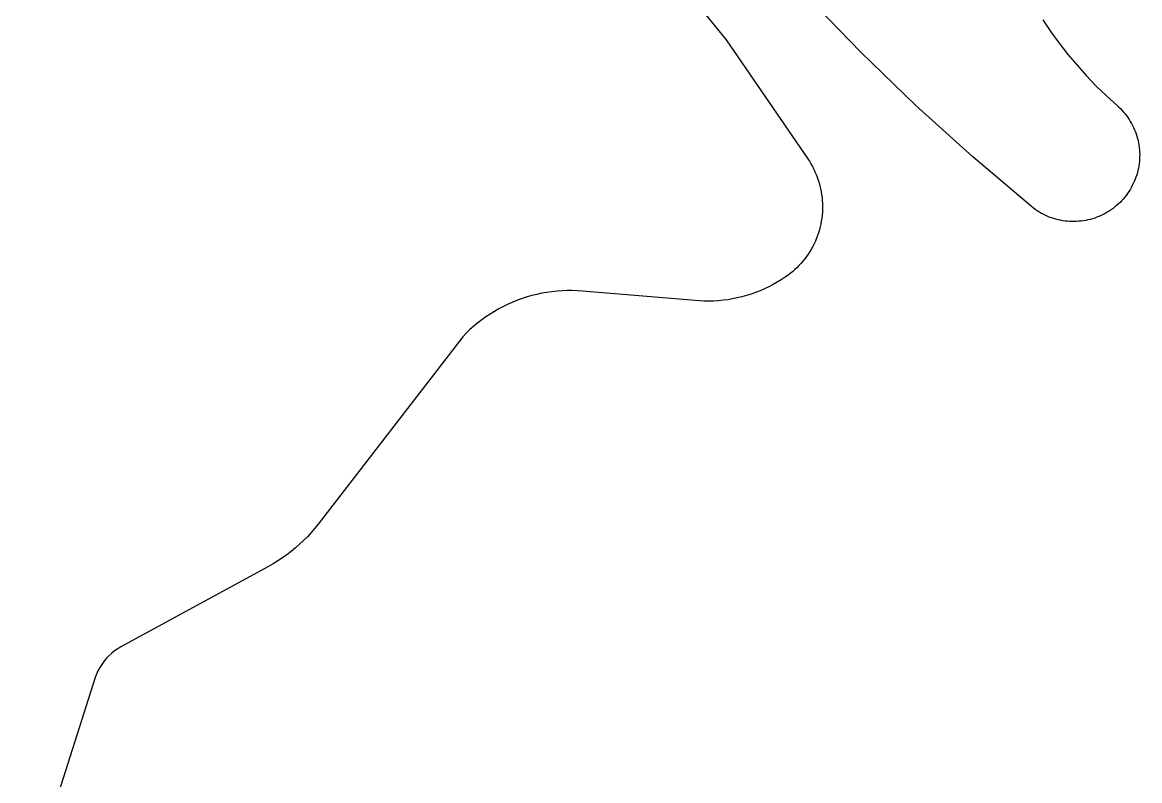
# Model space of a CAD drawing. Header units: millimetres. Extents: x 617751 to 636088, y 68402 to 77988.
# Drawn here: x 625717.7 to 625990.6, y 74991.2 to 75176.4 of the extents above; entities that cross this region are included whole.
import ezdxf

# ---------------------------------------------------------------- set-up
doc = ezdxf.new("R2010")
doc.units = ezdxf.units.MM
doc.header["$LTSCALE"] = 3
doc.header["$MEASUREMENT"] = 0
doc.layers.add('ALINHAMENTO PREDIAL', color=120, linetype='Continuous')

msp = doc.modelspace()

# ---------------------------------------------------------------- linework, layer by layer
at = {"layer": 'ALINHAMENTO PREDIAL'}
for points in [[(625824.13, 75252.57), (625889.66, 75172.17), (625909.56, 75143.07), (625909.95, 75142.46), (625910.33, 75141.84), (625910.69, 75141.21), (625911.02, 75140.57), (625911.33, 75139.91), (625911.62, 75139.24), (625911.89, 75138.57), (625912.13, 75137.88), (625912.34, 75137.19), (625912.53, 75136.49), (625912.7, 75135.78), (625912.84, 75135.07), (625912.96, 75134.35), (625913.05, 75133.63), (625913.12, 75132.91), (625913.16, 75132.18), (625913.18, 75131.46), (625913.17, 75130.73), (625913.14, 75130), (625913.08, 75129.28), (625912.99, 75128.56), (625912.88, 75127.84), (625912.75, 75127.13), (625912.59, 75126.42), (625912.4, 75125.72), (625912.19, 75125.02), (625911.96, 75124.33), (625911.7, 75123.65), (625911.42, 75122.98), (625911.12, 75122.32), (625910.79, 75121.68), (625910.44, 75121.04), (625910.07, 75120.41), (625909.68, 75119.8), (625909.26, 75119.21), (625908.83, 75118.63), (625908.37, 75118.06), (625907.9, 75117.51), (625907.41, 75116.98), (625906.89, 75116.46), (625906.36, 75115.96), (625905.82, 75115.48), (625905.26, 75115.03), (625904.68, 75114.59), (625904.08, 75114.17), (625903.1, 75113.53), (625902.1, 75112.92), (625901.08, 75112.35), (625900.04, 75111.81), (625898.98, 75111.31), (625897.9, 75110.84), (625896.81, 75110.42), (625895.71, 75110.03), (625894.59, 75109.68), (625893.46, 75109.36), (625892.32, 75109.09), (625891.18, 75108.86), (625890.02, 75108.66), (625888.86, 75108.51), (625887.69, 75108.39), (625886.53, 75108.32), (625885.35, 75108.29), (625884.18, 75108.29), (625883.01, 75108.34), (625854.54, 75110.75), (625853.3, 75110.83), (625852.05, 75110.87), (625850.8, 75110.87), (625849.56, 75110.83), (625848.32, 75110.74), (625847.08, 75110.61), (625845.84, 75110.44), (625844.62, 75110.22), (625843.4, 75109.96), (625842.19, 75109.66), (625840.99, 75109.32), (625839.8, 75108.94), (625838.63, 75108.51), (625837.48, 75108.05), (625836.34, 75107.55), (625835.21, 75107), (625834.11, 75106.42), (625833.03, 75105.81), (625831.97, 75105.15), (625830.93, 75104.46), (625829.92, 75103.73), (625828.93, 75102.97), (625827.97, 75102.18), (625827.04, 75101.35), (625826.14, 75100.49), (625825.27, 75099.6), (625789.94, 75053.8), (625789.1, 75052.76), (625788.23, 75051.74), (625787.33, 75050.76), (625786.39, 75049.81), (625785.42, 75048.89), (625784.41, 75048.01), (625783.38, 75047.16), (625782.32, 75046.35), (625781.23, 75045.58), (625780.11, 75044.84), (625778.97, 75044.15), (625777.81, 75043.49), (625741.78, 75023.81), (625740.99, 75023.34), (625740.24, 75022.83), (625739.52, 75022.26), (625738.85, 75021.65), (625738.21, 75021), (625737.63, 75020.3), (625737.09, 75019.57), (625736.6, 75018.8), (625736.16, 75018), (625735.77, 75017.17), (625735.45, 75016.32), (625717.69, 74960.21)], [(625824.13, 75252.57), (625889.66, 75172.17), (625909.56, 75143.07), (625909.95, 75142.46), (625910.33, 75141.84), (625910.69, 75141.21), (625911.02, 75140.57), (625911.33, 75139.91), (625911.62, 75139.24), (625911.89, 75138.57), (625912.13, 75137.88), (625912.34, 75137.19), (625912.53, 75136.49), (625912.7, 75135.78), (625912.84, 75135.07), (625912.96, 75134.35), (625913.05, 75133.63), (625913.12, 75132.91), (625913.16, 75132.18), (625913.18, 75131.46), (625913.17, 75130.73), (625913.14, 75130), (625913.08, 75129.28), (625912.99, 75128.56), (625912.88, 75127.84), (625912.75, 75127.13), (625912.59, 75126.42), (625912.4, 75125.72), (625912.19, 75125.02), (625911.96, 75124.33), (625911.7, 75123.65), (625911.42, 75122.98), (625911.12, 75122.32), (625910.79, 75121.68), (625910.44, 75121.04), (625910.07, 75120.41), (625909.68, 75119.8), (625909.26, 75119.21), (625908.83, 75118.63), (625908.37, 75118.06), (625907.9, 75117.51), (625907.41, 75116.98), (625906.89, 75116.46), (625906.36, 75115.96), (625905.82, 75115.48), (625905.26, 75115.03), (625904.68, 75114.59), (625904.08, 75114.17), (625903.1, 75113.53), (625902.1, 75112.92), (625901.08, 75112.35), (625900.04, 75111.81), (625898.98, 75111.31), (625897.9, 75110.84), (625896.81, 75110.42), (625895.71, 75110.03), (625894.59, 75109.68), (625893.46, 75109.36), (625892.32, 75109.09), (625891.18, 75108.86), (625890.02, 75108.66), (625888.86, 75108.51), (625887.69, 75108.39), (625886.53, 75108.32), (625885.35, 75108.29), (625884.18, 75108.29), (625883.01, 75108.34), (625854.54, 75110.75), (625853.3, 75110.83), (625852.05, 75110.87), (625850.8, 75110.87), (625849.56, 75110.83), (625848.32, 75110.74), (625847.08, 75110.61), (625845.84, 75110.44), (625844.62, 75110.22), (625843.4, 75109.96), (625842.19, 75109.66), (625840.99, 75109.32), (625839.8, 75108.94), (625838.63, 75108.51), (625837.48, 75108.05), (625836.34, 75107.55), (625835.21, 75107), (625834.11, 75106.42), (625833.03, 75105.81), (625831.97, 75105.15), (625830.93, 75104.46), (625829.92, 75103.73), (625828.93, 75102.97), (625827.97, 75102.18), (625827.04, 75101.35), (625826.14, 75100.49), (625825.27, 75099.6), (625789.94, 75053.8), (625789.1, 75052.76), (625788.23, 75051.74), (625787.33, 75050.76), (625786.39, 75049.81), (625785.42, 75048.89), (625784.41, 75048.01), (625783.38, 75047.16), (625782.32, 75046.35), (625781.23, 75045.58), (625780.11, 75044.84), (625778.97, 75044.15), (625777.81, 75043.49), (625741.78, 75023.81), (625740.99, 75023.34), (625740.24, 75022.83), (625739.52, 75022.26), (625738.85, 75021.65), (625738.21, 75021), (625737.63, 75020.3), (625737.09, 75019.57), (625736.6, 75018.8), (625736.16, 75018), (625735.77, 75017.17), (625735.45, 75016.32), (625717.69, 74960.21)], [(625824.13, 75252.57), (625889.66, 75172.17), (625909.56, 75143.07), (625909.95, 75142.46), (625910.33, 75141.84), (625910.69, 75141.21), (625911.02, 75140.57), (625911.33, 75139.91), (625911.62, 75139.24), (625911.89, 75138.57), (625912.13, 75137.88), (625912.34, 75137.19), (625912.53, 75136.49), (625912.7, 75135.78), (625912.84, 75135.07), (625912.96, 75134.35), (625913.05, 75133.63), (625913.12, 75132.91), (625913.16, 75132.18), (625913.18, 75131.46), (625913.17, 75130.73), (625913.14, 75130), (625913.08, 75129.28), (625912.99, 75128.56), (625912.88, 75127.84), (625912.75, 75127.13), (625912.59, 75126.42), (625912.4, 75125.72), (625912.19, 75125.02), (625911.96, 75124.33), (625911.7, 75123.65), (625911.42, 75122.98), (625911.12, 75122.32), (625910.79, 75121.68), (625910.44, 75121.04), (625910.07, 75120.41), (625909.68, 75119.8), (625909.26, 75119.21), (625908.83, 75118.63), (625908.37, 75118.06), (625907.9, 75117.51), (625907.41, 75116.98), (625906.89, 75116.46), (625906.36, 75115.96), (625905.82, 75115.48), (625905.26, 75115.03), (625904.68, 75114.59), (625904.08, 75114.17), (625903.1, 75113.53), (625902.1, 75112.92), (625901.08, 75112.35), (625900.04, 75111.81), (625898.98, 75111.31), (625897.9, 75110.84), (625896.81, 75110.42), (625895.71, 75110.03), (625894.59, 75109.68), (625893.46, 75109.36), (625892.32, 75109.09), (625891.18, 75108.86), (625890.02, 75108.66), (625888.86, 75108.51), (625887.69, 75108.39), (625886.53, 75108.32), (625885.35, 75108.29), (625884.18, 75108.29), (625883.01, 75108.34), (625854.54, 75110.75), (625853.3, 75110.83), (625852.05, 75110.87), (625850.8, 75110.87), (625849.56, 75110.83), (625848.32, 75110.74), (625847.08, 75110.61), (625845.84, 75110.44), (625844.62, 75110.22), (625843.4, 75109.96), (625842.19, 75109.66), (625840.99, 75109.32), (625839.8, 75108.94), (625838.63, 75108.51), (625837.48, 75108.05), (625836.34, 75107.55), (625835.21, 75107), (625834.11, 75106.42), (625833.03, 75105.81), (625831.97, 75105.15), (625830.93, 75104.46), (625829.92, 75103.73), (625828.93, 75102.97), (625827.97, 75102.18), (625827.04, 75101.35), (625826.14, 75100.49), (625825.27, 75099.6), (625789.94, 75053.8), (625789.1, 75052.76), (625788.23, 75051.74), (625787.33, 75050.76), (625786.39, 75049.81), (625785.42, 75048.89), (625784.41, 75048.01), (625783.38, 75047.16), (625782.32, 75046.35), (625781.23, 75045.58), (625780.11, 75044.84), (625778.97, 75044.15), (625777.81, 75043.49), (625741.78, 75023.81), (625740.99, 75023.34), (625740.24, 75022.83), (625739.52, 75022.26), (625738.85, 75021.65), (625738.21, 75021), (625737.63, 75020.3), (625737.09, 75019.57), (625736.6, 75018.8), (625736.16, 75018), (625735.77, 75017.17), (625735.45, 75016.32), (625717.69, 74960.21)], [(625824.13, 75252.57), (625889.66, 75172.17), (625909.56, 75143.07), (625909.95, 75142.46), (625910.33, 75141.84), (625910.69, 75141.21), (625911.02, 75140.57), (625911.33, 75139.91), (625911.62, 75139.24), (625911.89, 75138.57), (625912.13, 75137.88), (625912.34, 75137.19), (625912.53, 75136.49), (625912.7, 75135.78), (625912.84, 75135.07), (625912.96, 75134.35), (625913.05, 75133.63), (625913.12, 75132.91), (625913.16, 75132.18), (625913.18, 75131.46), (625913.17, 75130.73), (625913.14, 75130), (625913.08, 75129.28), (625912.99, 75128.56), (625912.88, 75127.84), (625912.75, 75127.13), (625912.59, 75126.42), (625912.4, 75125.72), (625912.19, 75125.02), (625911.96, 75124.33), (625911.7, 75123.65), (625911.42, 75122.98), (625911.12, 75122.32), (625910.79, 75121.68), (625910.44, 75121.04), (625910.07, 75120.41), (625909.68, 75119.8), (625909.26, 75119.21), (625908.83, 75118.63), (625908.37, 75118.06), (625907.9, 75117.51), (625907.41, 75116.98), (625906.89, 75116.46), (625906.36, 75115.96), (625905.82, 75115.48), (625905.26, 75115.03), (625904.68, 75114.59), (625904.08, 75114.17), (625903.1, 75113.53), (625902.1, 75112.92), (625901.08, 75112.35), (625900.04, 75111.81), (625898.98, 75111.31), (625897.9, 75110.84), (625896.81, 75110.42), (625895.71, 75110.03), (625894.59, 75109.68), (625893.46, 75109.36), (625892.32, 75109.09), (625891.18, 75108.86), (625890.02, 75108.66), (625888.86, 75108.51), (625887.69, 75108.39), (625886.53, 75108.32), (625885.35, 75108.29), (625884.18, 75108.29), (625883.01, 75108.34), (625854.54, 75110.75), (625853.3, 75110.83), (625852.05, 75110.87), (625850.8, 75110.87), (625849.56, 75110.83), (625848.32, 75110.74), (625847.08, 75110.61), (625845.84, 75110.44), (625844.62, 75110.22), (625843.4, 75109.96), (625842.19, 75109.66), (625840.99, 75109.32), (625839.8, 75108.94), (625838.63, 75108.51), (625837.48, 75108.05), (625836.34, 75107.55), (625835.21, 75107), (625834.11, 75106.42), (625833.03, 75105.81), (625831.97, 75105.15), (625830.93, 75104.46), (625829.92, 75103.73), (625828.93, 75102.97), (625827.97, 75102.18), (625827.04, 75101.35), (625826.14, 75100.49), (625825.27, 75099.6), (625789.94, 75053.8), (625789.1, 75052.76), (625788.23, 75051.74), (625787.33, 75050.76), (625786.39, 75049.81), (625785.42, 75048.89), (625784.41, 75048.01), (625783.38, 75047.16), (625782.32, 75046.35), (625781.23, 75045.58), (625780.11, 75044.84), (625778.97, 75044.15), (625777.81, 75043.49), (625741.78, 75023.81), (625740.99, 75023.34), (625740.24, 75022.83), (625739.52, 75022.26), (625738.85, 75021.65), (625738.21, 75021), (625737.63, 75020.3), (625737.09, 75019.57), (625736.6, 75018.8), (625736.16, 75018), (625735.77, 75017.17), (625735.45, 75016.32), (625717.69, 74960.21)], [(625824.13, 75252.57), (625889.66, 75172.17), (625909.56, 75143.07), (625909.95, 75142.46), (625910.33, 75141.84), (625910.69, 75141.21), (625911.02, 75140.57), (625911.33, 75139.91), (625911.62, 75139.24), (625911.89, 75138.57), (625912.13, 75137.88), (625912.34, 75137.19), (625912.53, 75136.49), (625912.7, 75135.78), (625912.84, 75135.07), (625912.96, 75134.35), (625913.05, 75133.63), (625913.12, 75132.91), (625913.16, 75132.18), (625913.18, 75131.46), (625913.17, 75130.73), (625913.14, 75130), (625913.08, 75129.28), (625912.99, 75128.56), (625912.88, 75127.84), (625912.75, 75127.13), (625912.59, 75126.42), (625912.4, 75125.72), (625912.19, 75125.02), (625911.96, 75124.33), (625911.7, 75123.65), (625911.42, 75122.98), (625911.12, 75122.32), (625910.79, 75121.68), (625910.44, 75121.04), (625910.07, 75120.41), (625909.68, 75119.8), (625909.26, 75119.21), (625908.83, 75118.63), (625908.37, 75118.06), (625907.9, 75117.51), (625907.41, 75116.98), (625906.89, 75116.46), (625906.36, 75115.96), (625905.82, 75115.48), (625905.26, 75115.03), (625904.68, 75114.59), (625904.08, 75114.17), (625903.1, 75113.53), (625902.1, 75112.92), (625901.08, 75112.35), (625900.04, 75111.81), (625898.98, 75111.31), (625897.9, 75110.84), (625896.81, 75110.42), (625895.71, 75110.03), (625894.59, 75109.68), (625893.46, 75109.36), (625892.32, 75109.09), (625891.18, 75108.86), (625890.02, 75108.66), (625888.86, 75108.51), (625887.69, 75108.39), (625886.53, 75108.32), (625885.35, 75108.29), (625884.18, 75108.29), (625883.01, 75108.34), (625854.54, 75110.75), (625853.3, 75110.83), (625852.05, 75110.87), (625850.8, 75110.87), (625849.56, 75110.83), (625848.32, 75110.74), (625847.08, 75110.61), (625845.84, 75110.44), (625844.62, 75110.22), (625843.4, 75109.96), (625842.19, 75109.66), (625840.99, 75109.32), (625839.8, 75108.94), (625838.63, 75108.51), (625837.48, 75108.05), (625836.34, 75107.55), (625835.21, 75107), (625834.11, 75106.42), (625833.03, 75105.81), (625831.97, 75105.15), (625830.93, 75104.46), (625829.92, 75103.73), (625828.93, 75102.97), (625827.97, 75102.18), (625827.04, 75101.35), (625826.14, 75100.49), (625825.27, 75099.6), (625789.94, 75053.8), (625789.1, 75052.76), (625788.23, 75051.74), (625787.33, 75050.76), (625786.39, 75049.81), (625785.42, 75048.89), (625784.41, 75048.01), (625783.38, 75047.16), (625782.32, 75046.35), (625781.23, 75045.58), (625780.11, 75044.84), (625778.97, 75044.15), (625777.81, 75043.49), (625741.78, 75023.81), (625740.99, 75023.34), (625740.24, 75022.83), (625739.52, 75022.26), (625738.85, 75021.65), (625738.21, 75021), (625737.63, 75020.3), (625737.09, 75019.57), (625736.6, 75018.8), (625736.16, 75018), (625735.77, 75017.17), (625735.45, 75016.32), (625717.69, 74960.21)], [(625824.13, 75252.57), (625889.66, 75172.17), (625909.56, 75143.07), (625909.95, 75142.46), (625910.33, 75141.84), (625910.69, 75141.21), (625911.02, 75140.57), (625911.33, 75139.91), (625911.62, 75139.24), (625911.89, 75138.57), (625912.13, 75137.88), (625912.34, 75137.19), (625912.53, 75136.49), (625912.7, 75135.78), (625912.84, 75135.07), (625912.96, 75134.35), (625913.05, 75133.63), (625913.12, 75132.91), (625913.16, 75132.18), (625913.18, 75131.46), (625913.17, 75130.73), (625913.14, 75130), (625913.08, 75129.28), (625912.99, 75128.56), (625912.88, 75127.84), (625912.75, 75127.13), (625912.59, 75126.42), (625912.4, 75125.72), (625912.19, 75125.02), (625911.96, 75124.33), (625911.7, 75123.65), (625911.42, 75122.98), (625911.12, 75122.32), (625910.79, 75121.68), (625910.44, 75121.04), (625910.07, 75120.41), (625909.68, 75119.8), (625909.26, 75119.21), (625908.83, 75118.63), (625908.37, 75118.06), (625907.9, 75117.51), (625907.41, 75116.98), (625906.89, 75116.46), (625906.36, 75115.96), (625905.82, 75115.48), (625905.26, 75115.03), (625904.68, 75114.59), (625904.08, 75114.17), (625903.1, 75113.53), (625902.1, 75112.92), (625901.08, 75112.35), (625900.04, 75111.81), (625898.98, 75111.31), (625897.9, 75110.84), (625896.81, 75110.42), (625895.71, 75110.03), (625894.59, 75109.68), (625893.46, 75109.36), (625892.32, 75109.09), (625891.18, 75108.86), (625890.02, 75108.66), (625888.86, 75108.51), (625887.69, 75108.39), (625886.53, 75108.32), (625885.35, 75108.29), (625884.18, 75108.29), (625883.01, 75108.34), (625854.54, 75110.75), (625853.3, 75110.83), (625852.05, 75110.87), (625850.8, 75110.87), (625849.56, 75110.83), (625848.32, 75110.74), (625847.08, 75110.61), (625845.84, 75110.44), (625844.62, 75110.22), (625843.4, 75109.96), (625842.19, 75109.66), (625840.99, 75109.32), (625839.8, 75108.94), (625838.63, 75108.51), (625837.48, 75108.05), (625836.34, 75107.55), (625835.21, 75107), (625834.11, 75106.42), (625833.03, 75105.81), (625831.97, 75105.15), (625830.93, 75104.46), (625829.92, 75103.73), (625828.93, 75102.97), (625827.97, 75102.18), (625827.04, 75101.35), (625826.14, 75100.49), (625825.27, 75099.6), (625789.94, 75053.8), (625789.1, 75052.76), (625788.23, 75051.74), (625787.33, 75050.76), (625786.39, 75049.81), (625785.42, 75048.89), (625784.41, 75048.01), (625783.38, 75047.16), (625782.32, 75046.35), (625781.23, 75045.58), (625780.11, 75044.84), (625778.97, 75044.15), (625777.81, 75043.49), (625741.78, 75023.81), (625740.99, 75023.34), (625740.24, 75022.83), (625739.52, 75022.26), (625738.85, 75021.65), (625738.21, 75021), (625737.63, 75020.3), (625737.09, 75019.57), (625736.6, 75018.8), (625736.16, 75018), (625735.77, 75017.17), (625735.45, 75016.32), (625717.69, 74960.21)], [(625967.03, 75177), (625968.97, 75174.12), (625971, 75171.32), (625973.13, 75168.58), (625975.35, 75165.92), (625977.66, 75163.34), (625980.06, 75160.84), (625982.55, 75158.43), (625985.12, 75156.1), (625985.54, 75155.72), (625985.94, 75155.33), (625986.33, 75154.92), (625986.71, 75154.5), (625987.07, 75154.07), (625987.42, 75153.62), (625987.75, 75153.16), (625988.07, 75152.69), (625988.36, 75152.21), (625988.64, 75151.72), (625988.91, 75151.22), (625989.15, 75150.71), (625989.38, 75150.19), (625989.59, 75149.67), (625989.78, 75149.14), (625989.96, 75148.6), (625990.11, 75148.06), (625990.25, 75147.51), (625990.36, 75146.95), (625990.46, 75146.4), (625990.53, 75145.84), (625990.59, 75145.27), (625990.63, 75144.71), (625990.65, 75144.14), (625990.64, 75143.58), (625990.62, 75143.01), (625990.58, 75142.45), (625990.52, 75141.89), (625990.44, 75141.33), (625990.34, 75140.77), (625990.22, 75140.22), (625990.08, 75139.67), (625989.92, 75139.13), (625989.74, 75138.59), (625989.55, 75138.06), (625989.33, 75137.54), (625989.1, 75137.02), (625988.85, 75136.52), (625988.58, 75136.02), (625988.3, 75135.53), (625988, 75135.05), (625987.68, 75134.58), (625987.35, 75134.13), (625987, 75133.68), (625986.63, 75133.25), (625986.25, 75132.83), (625985.85, 75132.43), (625985.45, 75132.04), (625985.02, 75131.66), (625984.59, 75131.3), (625984.14, 75130.95), (625983.68, 75130.62), (625983.21, 75130.31), (625982.73, 75130.01), (625982.24, 75129.73), (625981.74, 75129.47), (625981.23, 75129.22), (625980.71, 75129), (625980.19, 75128.79), (625979.66, 75128.6), (625979.12, 75128.42), (625978.57, 75128.27), (625978.02, 75128.14), (625977.47, 75128.02), (625976.91, 75127.93), (625976.35, 75127.85), (625975.79, 75127.8), (625975.23, 75127.76), (625974.66, 75127.74), (625974.1, 75127.75), (625973.53, 75127.77), (625972.97, 75127.81), (625972.41, 75127.87), (625971.85, 75127.95), (625971.29, 75128.06), (625970.74, 75128.18), (625970.19, 75128.32), (625969.65, 75128.47), (625969.11, 75128.65), (625968.58, 75128.85), (625968.06, 75129.06), (625967.54, 75129.3), (625967.04, 75129.55), (625966.54, 75129.82), (625966.05, 75130.1), (625965.57, 75130.4), (625965.11, 75130.72), (625964.65, 75131.06), (625964.21, 75131.41), (625949.9, 75143.53), (625936, 75156.11), (625922.52, 75169.15), (625909.48, 75182.62)], [(625967.03, 75177), (625968.97, 75174.12), (625971, 75171.32), (625973.13, 75168.58), (625975.35, 75165.92), (625977.66, 75163.34), (625980.06, 75160.84), (625982.55, 75158.43), (625985.12, 75156.1), (625985.54, 75155.72), (625985.94, 75155.33), (625986.33, 75154.92), (625986.71, 75154.5), (625987.07, 75154.07), (625987.42, 75153.62), (625987.75, 75153.16), (625988.07, 75152.69), (625988.36, 75152.21), (625988.64, 75151.72), (625988.91, 75151.22), (625989.15, 75150.71), (625989.38, 75150.19), (625989.59, 75149.67), (625989.78, 75149.14), (625989.96, 75148.6), (625990.11, 75148.06), (625990.25, 75147.51), (625990.36, 75146.95), (625990.46, 75146.4), (625990.53, 75145.84), (625990.59, 75145.27), (625990.63, 75144.71), (625990.65, 75144.14), (625990.64, 75143.58), (625990.62, 75143.01), (625990.58, 75142.45), (625990.52, 75141.89), (625990.44, 75141.33), (625990.34, 75140.77), (625990.22, 75140.22), (625990.08, 75139.67), (625989.92, 75139.13), (625989.74, 75138.59), (625989.55, 75138.06), (625989.33, 75137.54), (625989.1, 75137.02), (625988.85, 75136.52), (625988.58, 75136.02), (625988.3, 75135.53), (625988, 75135.05), (625987.68, 75134.58), (625987.35, 75134.13), (625987, 75133.68), (625986.63, 75133.25), (625986.25, 75132.83), (625985.85, 75132.43), (625985.45, 75132.04), (625985.02, 75131.66), (625984.59, 75131.3), (625984.14, 75130.95), (625983.68, 75130.62), (625983.21, 75130.31), (625982.73, 75130.01), (625982.24, 75129.73), (625981.74, 75129.47), (625981.23, 75129.22), (625980.71, 75129), (625980.19, 75128.79), (625979.66, 75128.6), (625979.12, 75128.42), (625978.57, 75128.27), (625978.02, 75128.14), (625977.47, 75128.02), (625976.91, 75127.93), (625976.35, 75127.85), (625975.79, 75127.8), (625975.23, 75127.76), (625974.66, 75127.74), (625974.1, 75127.75), (625973.53, 75127.77), (625972.97, 75127.81), (625972.41, 75127.87), (625971.85, 75127.95), (625971.29, 75128.06), (625970.74, 75128.18), (625970.19, 75128.32), (625969.65, 75128.47), (625969.11, 75128.65), (625968.58, 75128.85), (625968.06, 75129.06), (625967.54, 75129.3), (625967.04, 75129.55), (625966.54, 75129.82), (625966.05, 75130.1), (625965.57, 75130.4), (625965.11, 75130.72), (625964.65, 75131.06), (625964.21, 75131.41), (625949.9, 75143.53), (625936, 75156.11), (625922.52, 75169.15), (625909.48, 75182.62)], [(625967.03, 75177), (625968.97, 75174.12), (625971, 75171.32), (625973.13, 75168.58), (625975.35, 75165.92), (625977.66, 75163.34), (625980.06, 75160.84), (625982.55, 75158.43), (625985.12, 75156.1), (625985.54, 75155.72), (625985.94, 75155.33), (625986.33, 75154.92), (625986.71, 75154.5), (625987.07, 75154.07), (625987.42, 75153.62), (625987.75, 75153.16), (625988.07, 75152.69), (625988.36, 75152.21), (625988.64, 75151.72), (625988.91, 75151.22), (625989.15, 75150.71), (625989.38, 75150.19), (625989.59, 75149.67), (625989.78, 75149.14), (625989.96, 75148.6), (625990.11, 75148.06), (625990.25, 75147.51), (625990.36, 75146.95), (625990.46, 75146.4), (625990.53, 75145.84), (625990.59, 75145.27), (625990.63, 75144.71), (625990.65, 75144.14), (625990.64, 75143.58), (625990.62, 75143.01), (625990.58, 75142.45), (625990.52, 75141.89), (625990.44, 75141.33), (625990.34, 75140.77), (625990.22, 75140.22), (625990.08, 75139.67), (625989.92, 75139.13), (625989.74, 75138.59), (625989.55, 75138.06), (625989.33, 75137.54), (625989.1, 75137.02), (625988.85, 75136.52), (625988.58, 75136.02), (625988.3, 75135.53), (625988, 75135.05), (625987.68, 75134.58), (625987.35, 75134.13), (625987, 75133.68), (625986.63, 75133.25), (625986.25, 75132.83), (625985.85, 75132.43), (625985.45, 75132.04), (625985.02, 75131.66), (625984.59, 75131.3), (625984.14, 75130.95), (625983.68, 75130.62), (625983.21, 75130.31), (625982.73, 75130.01), (625982.24, 75129.73), (625981.74, 75129.47), (625981.23, 75129.22), (625980.71, 75129), (625980.19, 75128.79), (625979.66, 75128.6), (625979.12, 75128.42), (625978.57, 75128.27), (625978.02, 75128.14), (625977.47, 75128.02), (625976.91, 75127.93), (625976.35, 75127.85), (625975.79, 75127.8), (625975.23, 75127.76), (625974.66, 75127.74), (625974.1, 75127.75), (625973.53, 75127.77), (625972.97, 75127.81), (625972.41, 75127.87), (625971.85, 75127.95), (625971.29, 75128.06), (625970.74, 75128.18), (625970.19, 75128.32), (625969.65, 75128.47), (625969.11, 75128.65), (625968.58, 75128.85), (625968.06, 75129.06), (625967.54, 75129.3), (625967.04, 75129.55), (625966.54, 75129.82), (625966.05, 75130.1), (625965.57, 75130.4), (625965.11, 75130.72), (625964.65, 75131.06), (625964.21, 75131.41), (625949.9, 75143.53), (625936, 75156.11), (625922.52, 75169.15), (625909.48, 75182.62)], [(625967.03, 75177), (625968.97, 75174.12), (625971, 75171.32), (625973.13, 75168.58), (625975.35, 75165.92), (625977.66, 75163.34), (625980.06, 75160.84), (625982.55, 75158.43), (625985.12, 75156.1), (625985.54, 75155.72), (625985.94, 75155.33), (625986.33, 75154.92), (625986.71, 75154.5), (625987.07, 75154.07), (625987.42, 75153.62), (625987.75, 75153.16), (625988.07, 75152.69), (625988.36, 75152.21), (625988.64, 75151.72), (625988.91, 75151.22), (625989.15, 75150.71), (625989.38, 75150.19), (625989.59, 75149.67), (625989.78, 75149.14), (625989.96, 75148.6), (625990.11, 75148.06), (625990.25, 75147.51), (625990.36, 75146.95), (625990.46, 75146.4), (625990.53, 75145.84), (625990.59, 75145.27), (625990.63, 75144.71), (625990.65, 75144.14), (625990.64, 75143.58), (625990.62, 75143.01), (625990.58, 75142.45), (625990.52, 75141.89), (625990.44, 75141.33), (625990.34, 75140.77), (625990.22, 75140.22), (625990.08, 75139.67), (625989.92, 75139.13), (625989.74, 75138.59), (625989.55, 75138.06), (625989.33, 75137.54), (625989.1, 75137.02), (625988.85, 75136.52), (625988.58, 75136.02), (625988.3, 75135.53), (625988, 75135.05), (625987.68, 75134.58), (625987.35, 75134.13), (625987, 75133.68), (625986.63, 75133.25), (625986.25, 75132.83), (625985.85, 75132.43), (625985.45, 75132.04), (625985.02, 75131.66), (625984.59, 75131.3), (625984.14, 75130.95), (625983.68, 75130.62), (625983.21, 75130.31), (625982.73, 75130.01), (625982.24, 75129.73), (625981.74, 75129.47), (625981.23, 75129.22), (625980.71, 75129), (625980.19, 75128.79), (625979.66, 75128.6), (625979.12, 75128.42), (625978.57, 75128.27), (625978.02, 75128.14), (625977.47, 75128.02), (625976.91, 75127.93), (625976.35, 75127.85), (625975.79, 75127.8), (625975.23, 75127.76), (625974.66, 75127.74), (625974.1, 75127.75), (625973.53, 75127.77), (625972.97, 75127.81), (625972.41, 75127.87), (625971.85, 75127.95), (625971.29, 75128.06), (625970.74, 75128.18), (625970.19, 75128.32), (625969.65, 75128.47), (625969.11, 75128.65), (625968.58, 75128.85), (625968.06, 75129.06), (625967.54, 75129.3), (625967.04, 75129.55), (625966.54, 75129.82), (625966.05, 75130.1), (625965.57, 75130.4), (625965.11, 75130.72), (625964.65, 75131.06), (625964.21, 75131.41), (625949.9, 75143.53), (625936, 75156.11), (625922.52, 75169.15), (625909.48, 75182.62)], [(625967.03, 75177), (625968.97, 75174.12), (625971, 75171.32), (625973.13, 75168.58), (625975.35, 75165.92), (625977.66, 75163.34), (625980.06, 75160.84), (625982.55, 75158.43), (625985.12, 75156.1), (625985.54, 75155.72), (625985.94, 75155.33), (625986.33, 75154.92), (625986.71, 75154.5), (625987.07, 75154.07), (625987.42, 75153.62), (625987.75, 75153.16), (625988.07, 75152.69), (625988.36, 75152.21), (625988.64, 75151.72), (625988.91, 75151.22), (625989.15, 75150.71), (625989.38, 75150.19), (625989.59, 75149.67), (625989.78, 75149.14), (625989.96, 75148.6), (625990.11, 75148.06), (625990.25, 75147.51), (625990.36, 75146.95), (625990.46, 75146.4), (625990.53, 75145.84), (625990.59, 75145.27), (625990.63, 75144.71), (625990.65, 75144.14), (625990.64, 75143.58), (625990.62, 75143.01), (625990.58, 75142.45), (625990.52, 75141.89), (625990.44, 75141.33), (625990.34, 75140.77), (625990.22, 75140.22), (625990.08, 75139.67), (625989.92, 75139.13), (625989.74, 75138.59), (625989.55, 75138.06), (625989.33, 75137.54), (625989.1, 75137.02), (625988.85, 75136.52), (625988.58, 75136.02), (625988.3, 75135.53), (625988, 75135.05), (625987.68, 75134.58), (625987.35, 75134.13), (625987, 75133.68), (625986.63, 75133.25), (625986.25, 75132.83), (625985.85, 75132.43), (625985.45, 75132.04), (625985.02, 75131.66), (625984.59, 75131.3), (625984.14, 75130.95), (625983.68, 75130.62), (625983.21, 75130.31), (625982.73, 75130.01), (625982.24, 75129.73), (625981.74, 75129.47), (625981.23, 75129.22), (625980.71, 75129), (625980.19, 75128.79), (625979.66, 75128.6), (625979.12, 75128.42), (625978.57, 75128.27), (625978.02, 75128.14), (625977.47, 75128.02), (625976.91, 75127.93), (625976.35, 75127.85), (625975.79, 75127.8), (625975.23, 75127.76), (625974.66, 75127.74), (625974.1, 75127.75), (625973.53, 75127.77), (625972.97, 75127.81), (625972.41, 75127.87), (625971.85, 75127.95), (625971.29, 75128.06), (625970.74, 75128.18), (625970.19, 75128.32), (625969.65, 75128.47), (625969.11, 75128.65), (625968.58, 75128.85), (625968.06, 75129.06), (625967.54, 75129.3), (625967.04, 75129.55), (625966.54, 75129.82), (625966.05, 75130.1), (625965.57, 75130.4), (625965.11, 75130.72), (625964.65, 75131.06), (625964.21, 75131.41), (625949.9, 75143.53), (625936, 75156.11), (625922.52, 75169.15), (625909.48, 75182.62)], [(625967.03, 75177), (625968.97, 75174.12), (625971, 75171.32), (625973.13, 75168.58), (625975.35, 75165.92), (625977.66, 75163.34), (625980.06, 75160.84), (625982.55, 75158.43), (625985.12, 75156.1), (625985.54, 75155.72), (625985.94, 75155.33), (625986.33, 75154.92), (625986.71, 75154.5), (625987.07, 75154.07), (625987.42, 75153.62), (625987.75, 75153.16), (625988.07, 75152.69), (625988.36, 75152.21), (625988.64, 75151.72), (625988.91, 75151.22), (625989.15, 75150.71), (625989.38, 75150.19), (625989.59, 75149.67), (625989.78, 75149.14), (625989.96, 75148.6), (625990.11, 75148.06), (625990.25, 75147.51), (625990.36, 75146.95), (625990.46, 75146.4), (625990.53, 75145.84), (625990.59, 75145.27), (625990.63, 75144.71), (625990.65, 75144.14), (625990.64, 75143.58), (625990.62, 75143.01), (625990.58, 75142.45), (625990.52, 75141.89), (625990.44, 75141.33), (625990.34, 75140.77), (625990.22, 75140.22), (625990.08, 75139.67), (625989.92, 75139.13), (625989.74, 75138.59), (625989.55, 75138.06), (625989.33, 75137.54), (625989.1, 75137.02), (625988.85, 75136.52), (625988.58, 75136.02), (625988.3, 75135.53), (625988, 75135.05), (625987.68, 75134.58), (625987.35, 75134.13), (625987, 75133.68), (625986.63, 75133.25), (625986.25, 75132.83), (625985.85, 75132.43), (625985.45, 75132.04), (625985.02, 75131.66), (625984.59, 75131.3), (625984.14, 75130.95), (625983.68, 75130.62), (625983.21, 75130.31), (625982.73, 75130.01), (625982.24, 75129.73), (625981.74, 75129.47), (625981.23, 75129.22), (625980.71, 75129), (625980.19, 75128.79), (625979.66, 75128.6), (625979.12, 75128.42), (625978.57, 75128.27), (625978.02, 75128.14), (625977.47, 75128.02), (625976.91, 75127.93), (625976.35, 75127.85), (625975.79, 75127.8), (625975.23, 75127.76), (625974.66, 75127.74), (625974.1, 75127.75), (625973.53, 75127.77), (625972.97, 75127.81), (625972.41, 75127.87), (625971.85, 75127.95), (625971.29, 75128.06), (625970.74, 75128.18), (625970.19, 75128.32), (625969.65, 75128.47), (625969.11, 75128.65), (625968.58, 75128.85), (625968.06, 75129.06), (625967.54, 75129.3), (625967.04, 75129.55), (625966.54, 75129.82), (625966.05, 75130.1), (625965.57, 75130.4), (625965.11, 75130.72), (625964.65, 75131.06), (625964.21, 75131.41), (625949.9, 75143.53), (625936, 75156.11), (625922.52, 75169.15), (625909.48, 75182.62)]]:
    msp.add_lwpolyline(points, dxfattribs=at)

doc.saveas('drawing.dxf')
